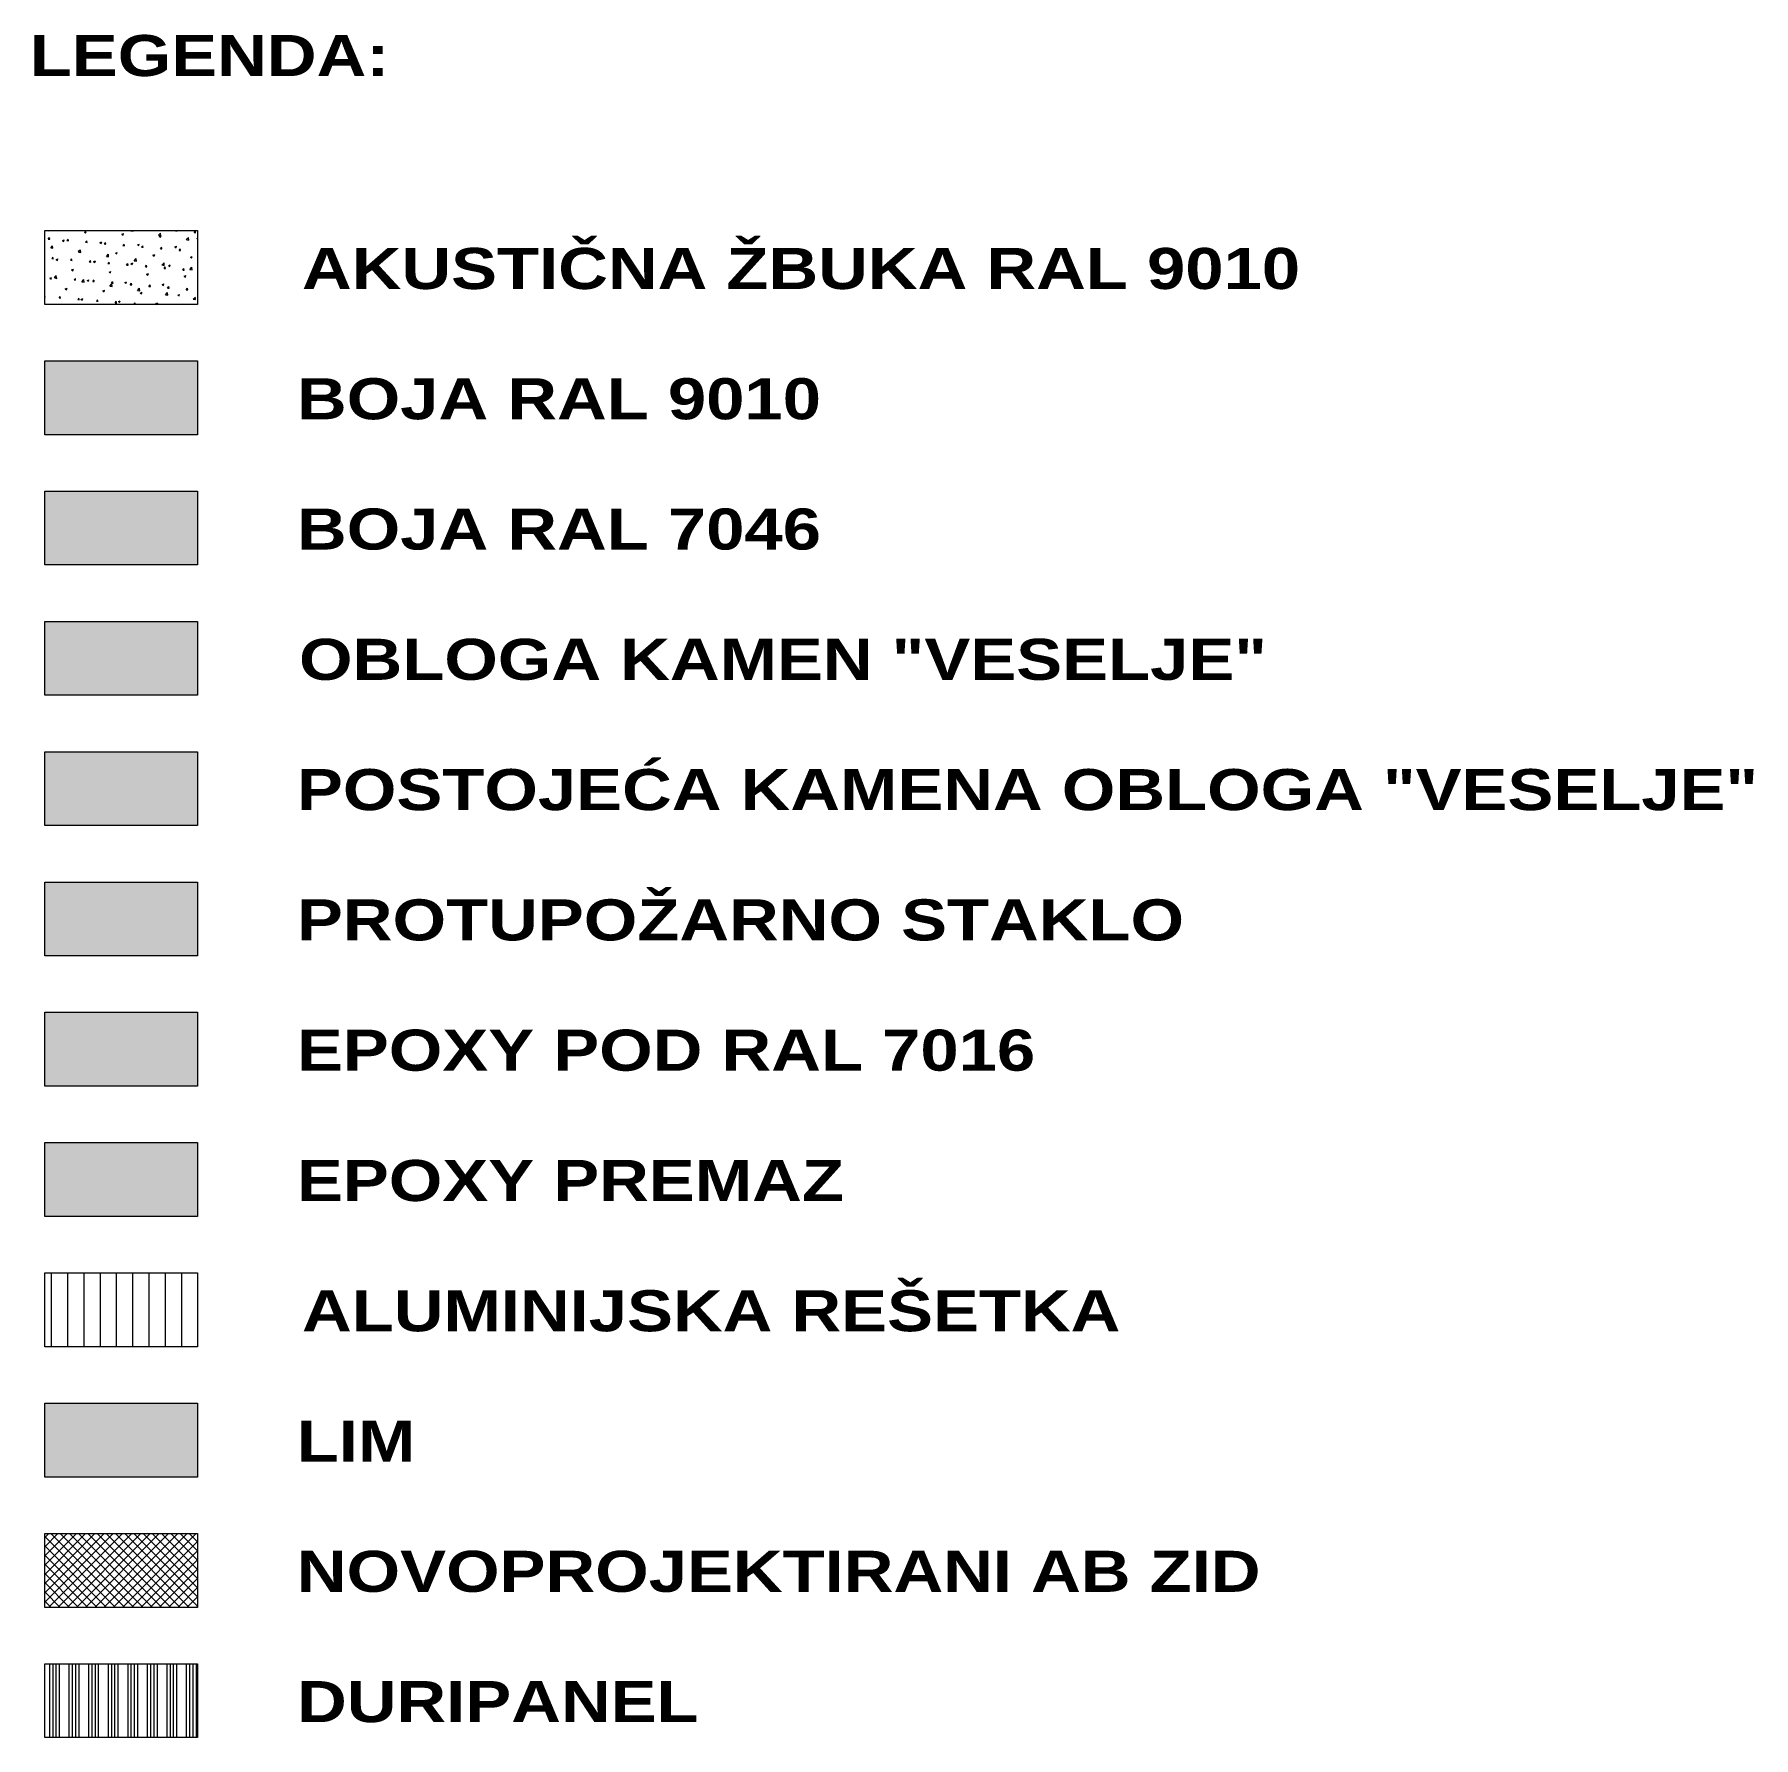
# Model space of a CAD drawing. Header units: millimetres. Extents: x 47998 to 491357, y 29487 to 305355.
# Drawn here: x 54206 to 55880, y 29898 to 31557 of the extents above; entities that cross this region are included whole.
import ezdxf

# ---------------------------------------------------------------- set-up
doc = ezdxf.new("R2010")
doc.units = ezdxf.units.MM
doc.styles.add('GP kota 28.53_PBS_arhitektura$0$Arial_B', font='arialbd.ttf', dxfattribs={"width": 1.2, "height": 10})

msp = doc.modelspace()

# ---------------------------------------------------------------- hatches: boundary and pattern name
at = {"linetype": 'Continuous', "lineweight": 5, "true_color": 0xe8e8e8, "transparency": 33554687}
h = msp.add_hatch(color=254, dxfattribs=at)
h.dxf.hatch_style = 1
h.paths.add_polyline_path([(54215.6, 31239), (54364.3, 31239), (54364.3, 31167.1), (54215.6, 31167.1)])
at = {"linetype": 'Continuous', "lineweight": 5, "true_color": 0x575757, "transparency": 33554541}
h = msp.add_hatch(color=251, dxfattribs=at)
h.dxf.hatch_style = 1
h.paths.add_polyline_path([(54215.6, 31112.1), (54364.3, 31112.1), (54364.3, 31040.2), (54215.6, 31040.2)])
at = {"linetype": 'Continuous', "lineweight": 5, "true_color": 0xc4b68d}
h = msp.add_hatch(color=43, dxfattribs=at)
h.dxf.hatch_style = 1
h.paths.add_polyline_path([(54215.6, 30985.2), (54364.3, 30985.2), (54364.3, 30913.3), (54215.6, 30913.3)])
at = {"linetype": 'Continuous', "lineweight": 5, "true_color": 0x837344}
h = msp.add_hatch(color=47, dxfattribs=at)
h.dxf.hatch_style = 1
h.paths.add_polyline_path([(54364.3, 30858.3), (54215.6, 30858.3), (54215.6, 30835.8), (54215.6, 30822.3), (54215.6, 30786.4), (54364.3, 30786.4)])
at = {"linetype": 'Continuous', "lineweight": 20, "ltscale": 15, "transparency": 33554687}
h = msp.add_hatch(color=133, dxfattribs=at)
h.dxf.hatch_style = 1
h.set_gradient(color1=(102, 204, 204), rotation=270, tint=1)
h.paths.add_polyline_path([(54364.3, 30731.4), (54215.6, 30731.4), (54215.6, 30708.9), (54215.6, 30695.4), (54215.6, 30659.5), (54364.3, 30659.5)])
at = {"linetype": 'Continuous', "lineweight": 5, "true_color": 0x666666, "transparency": 33554562}
h = msp.add_hatch(color=251, dxfattribs=at)
h.dxf.hatch_style = 1
h.paths.add_polyline_path([(54215.6, 30604.5), (54364.3, 30604.5), (54364.3, 30532.6), (54215.6, 30532.6)])
at = {"linetype": 'Continuous', "lineweight": 5, "true_color": 0xb3b3b3, "transparency": 33554562}
h = msp.add_hatch(color=253, dxfattribs=at)
h.dxf.hatch_style = 1
h.paths.add_polyline_path([(54215.6, 30477.6), (54364.3, 30477.6), (54364.3, 30405.7), (54215.6, 30405.7)])
at = {"linetype": 'Continuous', "lineweight": 5, "true_color": 0x616161}
h = msp.add_hatch(color=251, dxfattribs=at)
h.dxf.hatch_style = 1
h.paths.add_polyline_path([(54215.6, 30223.7), (54364.3, 30223.7), (54364.3, 30151.8), (54215.6, 30151.8)])

# ---------------------------------------------------------------- linework, layer by layer
at = {"color": 122, "linetype": 'Continuous', "lineweight": 5}
for p, q in [((54215.6, 31365.9), (54364.3, 31365.9)), ((54215.6, 31294), (54215.6, 31365.9)), ((54364.3, 31365.9), (54364.3, 31294)), ((54364.3, 31294), (54215.6, 31294)), ((54215.6, 31239), (54364.3, 31239)), ((54215.6, 31167.1), (54215.6, 31239)), ((54215.6, 31239), (54364.3, 31239)), ((54215.6, 31167.1), (54215.6, 31239)), ((54215.6, 31239), (54364.3, 31239)), ((54215.6, 31167.1), (54215.6, 31239)), ((54364.3, 31239), (54364.3, 31167.1)), ((54364.3, 31239), (54364.3, 31167.1)), ((54364.3, 31239), (54364.3, 31167.1)), ((54364.3, 31167.1), (54215.6, 31167.1)), ((54364.3, 31167.1), (54215.6, 31167.1)), ((54364.3, 31167.1), (54215.6, 31167.1)), ((54215.6, 31112.1), (54364.3, 31112.1)), ((54215.6, 31040.2), (54215.6, 31112.1)), ((54215.6, 31112.1), (54364.3, 31112.1)), ((54215.6, 31040.2), (54215.6, 31112.1)), ((54364.3, 31112.1), (54364.3, 31040.2)), ((54364.3, 31112.1), (54364.3, 31040.2)), ((54364.3, 31040.2), (54215.6, 31040.2)), ((54364.3, 31040.2), (54215.6, 31040.2)), ((54215.6, 30985.2), (54364.3, 30985.2)), ((54215.6, 30913.3), (54215.6, 30985.2)), ((54364.3, 30985.2), (54364.3, 30913.3)), ((54364.3, 30913.3), (54215.6, 30913.3)), ((54215.6, 30858.3), (54364.3, 30858.3)), ((54215.6, 30786.4), (54215.6, 30858.3)), ((54215.6, 30858.3), (54364.3, 30858.3)), ((54215.6, 30786.4), (54215.6, 30858.3)), ((54364.3, 30858.3), (54364.3, 30786.4)), ((54364.3, 30858.3), (54364.3, 30786.4)), ((54364.3, 30786.4), (54215.6, 30786.4)), ((54364.3, 30786.4), (54215.6, 30786.4)), ((54215.6, 30604.5), (54364.3, 30604.5)), ((54215.6, 30532.6), (54215.6, 30604.5)), ((54215.6, 30604.5), (54364.3, 30604.5)), ((54215.6, 30532.6), (54215.6, 30604.5)), ((54364.3, 30604.5), (54364.3, 30532.6)), ((54364.3, 30604.5), (54364.3, 30532.6)), ((54364.3, 30532.6), (54215.6, 30532.6)), ((54364.3, 30532.6), (54215.6, 30532.6)), ((54215.6, 30477.6), (54364.3, 30477.6)), ((54215.6, 30405.7), (54215.6, 30477.6)), ((54215.6, 30477.6), (54364.3, 30477.6)), ((54215.6, 30405.7), (54215.6, 30477.6)), ((54364.3, 30477.6), (54364.3, 30405.7)), ((54364.3, 30477.6), (54364.3, 30405.7)), ((54364.3, 30405.7), (54215.6, 30405.7)), ((54364.3, 30405.7), (54215.6, 30405.7)), ((54215.6, 30350.7), (54364.3, 30350.7)), ((54215.6, 30278.8), (54215.6, 30350.7)), ((54364.3, 30350.7), (54364.3, 30278.8)), ((54364.3, 30278.8), (54215.6, 30278.8)), ((54215.6, 30223.7), (54364.3, 30223.7)), ((54215.6, 30151.8), (54215.6, 30223.7)), ((54215.6, 30223.7), (54364.3, 30223.7)), ((54215.6, 30151.8), (54215.6, 30223.7)), ((54364.3, 30223.7), (54364.3, 30151.8)), ((54364.3, 30223.7), (54364.3, 30151.8)), ((54364.3, 30151.8), (54215.6, 30151.8)), ((54364.3, 30151.8), (54215.6, 30151.8)), ((54215.6, 30096.8), (54364.3, 30096.8)), ((54215.6, 30024.9), (54215.6, 30096.8)), ((54215.6, 30096.8), (54364.3, 30096.8)), ((54215.6, 30024.9), (54215.6, 30096.8)), ((54364.3, 30096.8), (54364.3, 30024.9)), ((54364.3, 30096.8), (54364.3, 30024.9)), ((54364.3, 30024.9), (54215.6, 30024.9)), ((54364.3, 30024.9), (54215.6, 30024.9)), ((54215.6, 29969.9), (54364.3, 29969.9)), ((54215.6, 29898), (54215.6, 29969.9)), ((54215.6, 29969.9), (54364.3, 29969.9)), ((54215.6, 29898), (54215.6, 29969.9)), ((54364.3, 29969.9), (54364.3, 29898)), ((54364.3, 29969.9), (54364.3, 29898)), ((54364.3, 29898), (54215.6, 29898)), ((54364.3, 29898), (54215.6, 29898))]:
    msp.add_line(p, q, dxfattribs=at)
at = {"color": 254, "linetype": 'Continuous', "lineweight": 5, "true_color": 0xd1d1d1}
for p, q in [((54218.4, 31365.9), (54218.9, 31365.6)), ((54218.9, 31365.6), (54219, 31365.9)), ((54218.9, 31357.7), (54220.2, 31359.2)), ((54218.9, 31357.7), (54220.5, 31357.6)), ((54220.4, 31357.6), (54220.1, 31359.1)), ((54232.8, 31356.2), (54234.6, 31356.9)), ((54232.8, 31356.2), (54234.1, 31355.3)), ((54234.1, 31355.3), (54234.6, 31356.9)), ((54237.2, 31356.1), (54238.4, 31357.6)), ((54237.2, 31356.1), (54238.7, 31356)), ((54238.6, 31356), (54238.3, 31357.5)), ((54254.2, 31364.4), (54256, 31365.1)), ((54254.2, 31364.4), (54255.4, 31363.5)), ((54255.4, 31363.5), (54255.9, 31365.1)), ((54255.4, 31354.5), (54256.6, 31356)), ((54255.4, 31354.5), (54256.9, 31354.4)), ((54256.8, 31354.4), (54256.5, 31356)), ((54269.3, 31354.2), (54271.1, 31354.9)), ((54269.3, 31354.1), (54270.6, 31353.3)), ((54270.6, 31353.3), (54271.1, 31354.8)), ((54273.6, 31352.9), (54274.8, 31354.4)), ((54273.6, 31352.9), (54275.1, 31352.8)), ((54275.1, 31352.8), (54274.8, 31354.4)), ((54290.7, 31362.4), (54292.5, 31363.1)), ((54290.7, 31362.3), (54291.9, 31361.5)), ((54291.8, 31351.3), (54293, 31352.8)), ((54291.9, 31361.5), (54292.4, 31363)), ((54293.3, 31351.2), (54293, 31352.8)), ((54299.3, 31365.5), (54299.7, 31365.9)), ((54299.3, 31365.5), (54301.6, 31365.2)), ((54301.6, 31365.1), (54301.5, 31365.9)), ((54305.8, 31352.2), (54307.6, 31352.8)), ((54305.8, 31352.1), (54307.1, 31351.3)), ((54307.1, 31351.3), (54307.6, 31352.8)), ((54326.4, 31361.3), (54328.4, 31363.3)), ((54326.4, 31361.3), (54328.7, 31360.9)), ((54327.2, 31360.3), (54329, 31361)), ((54327.2, 31360.3), (54328.4, 31359.5)), ((54328.7, 31360.9), (54328.4, 31363.3)), ((54328.4, 31359.5), (54328.9, 31361)), ((54342.9, 31365.6), (54343.2, 31365.9)), ((54342.9, 31365.6), (54344.5, 31365.5)), ((54344.4, 31365.5), (54344.3, 31365.9)), ((54353.5, 31357.1), (54355.5, 31359.1)), ((54353.5, 31357.1), (54355.8, 31356.7)), ((54355.8, 31356.7), (54355.5, 31359.1)), ((54361.2, 31364), (54362.4, 31365.5)), ((54361.2, 31364), (54362.7, 31363.9)), ((54362.6, 31363.9), (54362.3, 31365.5)), ((54363.7, 31358.3), (54364.3, 31358.6)), ((54363.7, 31358.3), (54364.3, 31357.8)), ((54221.4, 31349.2), (54223.3, 31351.2)), ((54221.4, 31349.2), (54223.6, 31348.8)), ((54222.5, 31338.6), (54223.7, 31340)), ((54222.5, 31338.6), (54224, 31338.5)), ((54223.6, 31348.8), (54223.3, 31351.2)), ((54223.9, 31338.4), (54223.6, 31340)), ((54226.6, 31337.8), (54227.9, 31336.9)), ((54226.7, 31337.8), (54228.4, 31338.5)), ((54227.9, 31336.9), (54228.4, 31338.4)), ((54240.7, 31337), (54241.9, 31338.5)), ((54240.7, 31337), (54242.2, 31336.9)), ((54242.1, 31336.9), (54241.8, 31338.4)), ((54248, 31346), (54249.8, 31346.7)), ((54248, 31346), (54249.2, 31345.1)), ((54248.5, 31344.9), (54250.5, 31347)), ((54248.5, 31345), (54250.7, 31344.6)), ((54249.2, 31345.1), (54249.8, 31346.6)), ((54250.7, 31344.6), (54250.4, 31347)), ((54258.9, 31335.4), (54260.1, 31336.9)), ((54258.9, 31335.4), (54260.4, 31335.3)), ((54260.4, 31335.3), (54260.1, 31336.8)), ((54263.1, 31335.7), (54264.4, 31334.9)), ((54263.2, 31335.8), (54264.9, 31336.5)), ((54264.4, 31334.9), (54264.9, 31336.4)), ((54275.6, 31340.7), (54277.6, 31342.8)), ((54275.6, 31340.8), (54277.8, 31340.4)), ((54277.1, 31333.8), (54278.3, 31335.3)), ((54277.8, 31340.4), (54277.6, 31342.8)), ((54278.6, 31333.7), (54278.3, 31335.3)), ((54284.5, 31344), (54286.3, 31344.6)), ((54284.5, 31343.9), (54285.7, 31343.1)), ((54285.7, 31343.1), (54286.3, 31344.6)), ((54291.8, 31351.3), (54293.3, 31351.2)), ((54302.7, 31336.5), (54304.7, 31338.6)), ((54302.7, 31336.6), (54304.9, 31336.2)), ((54304.9, 31336.2), (54304.7, 31338.6)), ((54310, 31349.7), (54311.3, 31351.2)), ((54310, 31349.7), (54311.5, 31349.6)), ((54311.5, 31349.6), (54311.2, 31351.2)), ((54321, 31341.9), (54322.8, 31342.6)), ((54321, 31341.9), (54322.2, 31341)), ((54322.2, 31341), (54322.8, 31342.6)), ((54328.2, 31348.1), (54329.5, 31349.6)), ((54328.2, 31348.1), (54329.8, 31348)), ((54329.7, 31348), (54329.4, 31349.6)), ((54342.3, 31350.1), (54344.1, 31350.8)), ((54342.3, 31350.1), (54343.6, 31349.2)), ((54343.6, 31349.2), (54344.1, 31350.8)), ((54346.5, 31346.5), (54347.7, 31348)), ((54346.5, 31346.5), (54348, 31346.4)), ((54347.9, 31346.4), (54347.6, 31348)), ((54357.5, 31339.9), (54359.3, 31340.6)), ((54357.5, 31339.9), (54358.7, 31339)), ((54358.7, 31339), (54359.3, 31340.5)), ((54220.5, 31319.4), (54222.3, 31320.1)), ((54220.5, 31319.3), (54221.7, 31318.5)), ((54221.7, 31318.5), (54222.2, 31320)), ((54224.7, 31320.2), (54226.7, 31322.3)), ((54224.7, 31320.2), (54227, 31319.9)), ((54226, 31319.5), (54227.2, 31320.9)), ((54226, 31319.5), (54227.5, 31319.3)), ((54227, 31319.9), (54226.7, 31322.3)), ((54227.4, 31319.3), (54227.2, 31320.9)), ((54241.8, 31327.6), (54243.6, 31328.3)), ((54241.8, 31327.5), (54243.1, 31326.7)), ((54243.1, 31326.7), (54243.6, 31328.2)), ((54244.2, 31317.9), (54245.4, 31319.3)), ((54245.7, 31317.7), (54245.4, 31319.3)), ((54277.1, 31333.8), (54278.6, 31333.7)), ((54278.3, 31325.5), (54280.1, 31326.2)), ((54278.3, 31325.5), (54279.6, 31324.6)), ((54279.6, 31324.6), (54280.1, 31326.2)), ((54295.3, 31332.2), (54296.6, 31333.7)), ((54295.3, 31332.2), (54296.9, 31332.1)), ((54296.8, 31332.1), (54296.5, 31333.7)), ((54299.6, 31333.7), (54300.9, 31332.8)), ((54299.7, 31333.7), (54301.4, 31334.4)), ((54300.9, 31332.8), (54301.4, 31334.4)), ((54313.6, 31330.6), (54314.8, 31332.1)), ((54313.6, 31330.6), (54315.1, 31330.5)), ((54315, 31330.5), (54314.7, 31332.1)), ((54314.8, 31323.5), (54316.6, 31324.2)), ((54314.8, 31323.5), (54316.1, 31322.6)), ((54316.1, 31322.6), (54316.6, 31324.2)), ((54329.8, 31332.3), (54331.8, 31334.4)), ((54329.8, 31332.4), (54332, 31332)), ((54332, 31332), (54331.8, 31334.4)), ((54331.8, 31329), (54333, 31330.5)), ((54331.8, 31329), (54333.3, 31328.9)), ((54333.2, 31328.9), (54332.9, 31330.5)), ((54336.1, 31331.7), (54337.4, 31330.8)), ((54336.2, 31331.7), (54337.9, 31332.4)), ((54337.4, 31330.8), (54337.9, 31332.3)), ((54350, 31327.4), (54351.2, 31328.9)), ((54350, 31327.4), (54351.5, 31327.3)), ((54351.5, 31327.3), (54351.2, 31328.9)), ((54351.3, 31321.5), (54353.1, 31322.2)), ((54351.3, 31321.4), (54352.6, 31320.6)), ((54352.6, 31320.6), (54353.1, 31322.1)), ((54356.9, 31328.1), (54358.9, 31330.2)), ((54356.9, 31328.1), (54359.2, 31327.8)), ((54359.2, 31327.8), (54358.9, 31330.2)), ((54215.6, 31301.5), (54216.1, 31301.7)), ((54215.6, 31300.2), (54216.1, 31301.6)), ((54229.5, 31300.4), (54230.7, 31301.8)), ((54231, 31300.2), (54230.7, 31301.8)), ((54235.6, 31309.2), (54237.4, 31309.8)), ((54235.6, 31309.1), (54236.9, 31308.3)), ((54236.9, 31308.3), (54237.4, 31309.8)), ((54244.2, 31317.9), (54245.7, 31317.8)), ((54251.8, 31316), (54253.8, 31318.1)), ((54251.8, 31316), (54254.1, 31315.7)), ((54254.1, 31315.7), (54253.8, 31318.1)), ((54257, 31317.4), (54258.8, 31318)), ((54257, 31317.3), (54258.2, 31316.5)), ((54258.2, 31316.5), (54258.7, 31318)), ((54262.4, 31316.3), (54263.6, 31317.8)), ((54262.4, 31316.3), (54263.9, 31316.2)), ((54263.9, 31316.2), (54263.6, 31317.7)), ((54272.1, 31307.1), (54273.9, 31307.8)), ((54272.1, 31307.1), (54273.4, 31306.2)), ((54273.4, 31306.2), (54273.9, 31307.8)), ((54278.9, 31311.8), (54280.9, 31313.9)), ((54278.9, 31311.8), (54281.2, 31311.5)), ((54280.6, 31314.7), (54281.9, 31316.2)), ((54280.6, 31314.7), (54282.2, 31314.6)), ((54281.2, 31311.4), (54280.9, 31313.9)), ((54282.1, 31314.6), (54281.8, 31316.1)), ((54293.5, 31315.3), (54295.3, 31316)), ((54293.5, 31315.3), (54294.7, 31314.4)), ((54294.7, 31314.4), (54295.2, 31316)), ((54298.9, 31313.1), (54300.1, 31314.6)), ((54298.9, 31313.1), (54300.4, 31313)), ((54300.3, 31313), (54300, 31314.6)), ((54306, 31307.6), (54308.3, 31307.3)), ((54306.1, 31307.6), (54308, 31309.7)), ((54308.3, 31307.2), (54308, 31309.7)), ((54308.6, 31305.1), (54310.4, 31305.8)), ((54308.6, 31305), (54309.9, 31304.2)), ((54309.9, 31304.2), (54310.4, 31305.7)), ((54317.1, 31311.5), (54318.3, 31313)), ((54317.1, 31311.5), (54318.6, 31311.4)), ((54318.5, 31311.4), (54318.2, 31313)), ((54330, 31313.3), (54331.8, 31314)), ((54330, 31313.2), (54331.2, 31312.4)), ((54331.2, 31312.4), (54331.7, 31313.9)), ((54333.2, 31303.4), (54335.1, 31305.5)), ((54333.2, 31303.4), (54335.4, 31303.1)), ((54335.4, 31303), (54335.1, 31305.5)), ((54335.3, 31309.9), (54336.5, 31311.4)), ((54335.3, 31309.9), (54336.8, 31309.8)), ((54336.8, 31309.8), (54336.5, 31311.4)), ((54345.1, 31303.1), (54346.9, 31303.7)), ((54345.1, 31303), (54346.4, 31302.2)), ((54346.4, 31302.2), (54346.9, 31303.7)), ((54353.5, 31308.3), (54354.7, 31309.8)), ((54353.5, 31308.3), (54355, 31308.2)), ((54355, 31308.2), (54354.7, 31309.8)), ((54229.5, 31300.4), (54231, 31300.2)), ((54247.7, 31298.8), (54249, 31300.2)), ((54247.7, 31298.8), (54249.2, 31298.6)), ((54249.2, 31298.6), (54248.9, 31300.2)), ((54250.8, 31298.9), (54252.6, 31299.6)), ((54250.8, 31298.9), (54252, 31298)), ((54252, 31298), (54252.6, 31299.6)), ((54265.9, 31297.2), (54267.2, 31298.6)), ((54265.9, 31297.2), (54267.5, 31297.1)), ((54267.4, 31297), (54267.1, 31298.6)), ((54284.2, 31295.6), (54285.4, 31297.1)), ((54284.2, 31295.6), (54285.7, 31295.5)), ((54285.6, 31295.5), (54285.3, 31297)), ((54287.3, 31296.9), (54289.1, 31297.6)), ((54287.3, 31296.9), (54288.5, 31296)), ((54288.5, 31296), (54289.1, 31297.5)), ((54302.4, 31294), (54303.6, 31295.5)), ((54303.8, 31294), (54303.6, 31295.4)), ((54323.8, 31294.9), (54325.6, 31295.5)), ((54323.8, 31294.8), (54325, 31294)), ((54325.1, 31294), (54325.6, 31295.5)), ((54360.3, 31299.2), (54362.3, 31301.2)), ((54360.3, 31299.2), (54362.5, 31298.9)), ((54362.5, 31298.8), (54362.2, 31301.2))]:
    msp.add_line(p, q, dxfattribs=at)
at = {"color": 8, "linetype": 'Continuous', "lineweight": 5, "transparency": 33554687}
for p, q in [((54215.6, 30731.4), (54364.3, 30731.4)), ((54215.6, 30659.5), (54215.6, 30731.4)), ((54364.3, 30731.4), (54364.3, 30659.5)), ((54364.3, 30659.5), (54215.6, 30659.5))]:
    msp.add_line(p, q, dxfattribs=at)
at = {"color": 40, "linetype": 'Continuous', "lineweight": 20}
for p, q in [((54222.1, 30278.8), (54222.1, 30350.7)), ((54238, 30278.8), (54238, 30350.7)), ((54253.9, 30278.8), (54253.9, 30350.7)), ((54269.8, 30278.8), (54269.8, 30350.7)), ((54285.6, 30278.8), (54285.6, 30350.7)), ((54301.5, 30278.8), (54301.5, 30350.7)), ((54317.4, 30278.8), (54317.4, 30350.7)), ((54333.3, 30278.8), (54333.3, 30350.7)), ((54349.1, 30278.8), (54349.1, 30350.7))]:
    msp.add_line(p, q, dxfattribs=at)
at = {"color": 31, "linetype": 'Continuous', "lineweight": 5}
for p, q in [((54282.3, 30096.8), (54215.6, 30030.1)), ((54273.4, 30096.8), (54215.6, 30039.1)), ((54264.4, 30096.8), (54215.6, 30048.1)), ((54255.4, 30096.8), (54215.6, 30057)), ((54246.4, 30096.8), (54215.6, 30066)), ((54237.4, 30096.8), (54215.6, 30075)), ((54228.5, 30096.8), (54215.6, 30084)), ((54219.5, 30096.8), (54215.6, 30093)), ((54291.3, 30096.8), (54219.4, 30024.9)), ((54221.6, 30096.8), (54293.5, 30024.9)), ((54300.3, 30096.8), (54228.4, 30024.9)), ((54230.6, 30096.8), (54302.5, 30024.9)), ((54309.3, 30096.8), (54237.4, 30024.9)), ((54239.6, 30096.8), (54311.5, 30024.9)), ((54318.3, 30096.8), (54246.4, 30024.9)), ((54248.6, 30096.8), (54320.5, 30024.9)), ((54327.2, 30096.8), (54255.3, 30024.9)), ((54257.6, 30096.8), (54329.5, 30024.9)), ((54336.2, 30096.8), (54264.3, 30024.9)), ((54266.5, 30096.8), (54338.4, 30024.9)), ((54345.2, 30096.8), (54273.3, 30024.9)), ((54275.5, 30096.8), (54347.4, 30024.9)), ((54354.2, 30096.8), (54282.3, 30024.9)), ((54284.5, 30096.8), (54356.4, 30024.9)), ((54363.2, 30096.8), (54291.3, 30024.9)), ((54293.5, 30096.8), (54364.3, 30026)), ((54302.5, 30096.8), (54364.3, 30035)), ((54311.4, 30096.8), (54364.3, 30043.9)), ((54320.4, 30096.8), (54364.3, 30052.9)), ((54329.4, 30096.8), (54364.3, 30061.9)), ((54338.4, 30096.8), (54364.3, 30070.9)), ((54347.4, 30096.8), (54364.3, 30079.9)), ((54356.3, 30096.8), (54364.3, 30088.8)), ((54215.6, 30093.9), (54284.6, 30024.9)), ((54215.6, 30084.9), (54275.6, 30024.9)), ((54364.3, 30089), (54300.2, 30024.9)), ((54364.3, 30080.1), (54309.2, 30024.9)), ((54215.6, 30075.9), (54266.6, 30024.9)), ((54215.6, 30067), (54257.6, 30024.9)), ((54364.3, 30071.1), (54318.2, 30024.9)), ((54364.3, 30062.1), (54327.2, 30024.9)), ((54215.6, 30058), (54248.6, 30024.9)), ((54215.6, 30049), (54239.7, 30024.9)), ((54364.3, 30053.1), (54336.2, 30024.9)), ((54215.6, 30040), (54230.7, 30024.9)), ((54215.6, 30031), (54221.7, 30024.9)), ((54364.3, 30044.1), (54345.1, 30024.9)), ((54364.3, 30035.2), (54354.1, 30024.9)), ((54364.3, 30026.2), (54363.1, 30024.9))]:
    msp.add_line(p, q, dxfattribs=at)
at = {"color": 8, "linetype": 'Continuous', "lineweight": 5, "transparency": 33554562}
for p, q in [((54220.5, 29898), (54220.5, 29969.9)), ((54223.7, 29898), (54223.7, 29969.9)), ((54226.8, 29898), (54226.8, 29969.9)), ((54230, 29898), (54230, 29969.9)), ((54239.5, 29898), (54239.5, 29969.9)), ((54242.7, 29898), (54242.7, 29969.9)), ((54245.9, 29898), (54245.9, 29969.9)), ((54249.1, 29898), (54249.1, 29969.9)), ((54258.6, 29898), (54258.6, 29969.9)), ((54261.8, 29898), (54261.8, 29969.9)), ((54264.9, 29898), (54264.9, 29969.9)), ((54268.1, 29898), (54268.1, 29969.9)), ((54277.6, 29898), (54277.6, 29969.9)), ((54280.8, 29898), (54280.8, 29969.9)), ((54284, 29898), (54284, 29969.9)), ((54287.2, 29898), (54287.2, 29969.9)), ((54296.7, 29898), (54296.7, 29969.9)), ((54299.9, 29898), (54299.9, 29969.9)), ((54303, 29898), (54303, 29969.9)), ((54306.2, 29898), (54306.2, 29969.9)), ((54315.7, 29898), (54315.7, 29969.9)), ((54318.9, 29898), (54318.9, 29969.9)), ((54322.1, 29898), (54322.1, 29969.9)), ((54325.3, 29898), (54325.3, 29969.9)), ((54334.8, 29898), (54334.8, 29969.9)), ((54338, 29898), (54338, 29969.9)), ((54341.1, 29898), (54341.1, 29969.9)), ((54344.3, 29898), (54344.3, 29969.9)), ((54353.8, 29898), (54353.8, 29969.9)), ((54357, 29898), (54357, 29969.9)), ((54360.2, 29898), (54360.2, 29969.9)), ((54363.4, 29898), (54363.4, 29969.9))]:
    msp.add_line(p, q, dxfattribs=at)

# ---------------------------------------------------------------- texts
at = {"color": 122, "linetype": 'Continuous', "lineweight": 9, "style": 'GP kota 28.53_PBS_arhitektura$0$Arial_B', "width": 1.2}
for s, p in [('LEGENDA:', (54201, 31516.4)), ('AKUSTIČNA ŽBUKA RAL 9010', (54466.2, 31309)), ('BOJA RAL 9010', (54461.3, 31182.1)), ('BOJA RAL 7046', (54461.3, 31055.2)), ('OBLOGA KAMEN "', (54463.3, 30928.3)), ('VESELJE', (55072.5, 30928.3)), ('"', (55374.4, 30928.3)), ('POSTOJEĆA KAMENA OBLOGA "VESELJE"', (54461.3, 30801.4)), ('PROTUPOŽARNO STAKLO', (54461.3, 30674.5)), ('EPOXY POD RAL 7016', (54461.3, 30547.6)), ('EPOXY PREMAZ', (54461.3, 30420.7)), ('ALUMINIJSKA REŠETKA', (54466.2, 30293.8)), ('LIM', (54461.1, 30166.9)), ('NOVOPROJEKTIRANI AB ZID', (54461.2, 30040)), ('DURIPANEL', (54461.4, 29913.1))]:
    msp.add_text(s, height=40, dxfattribs=at).set_placement(p)

doc.saveas('drawing.dxf')
